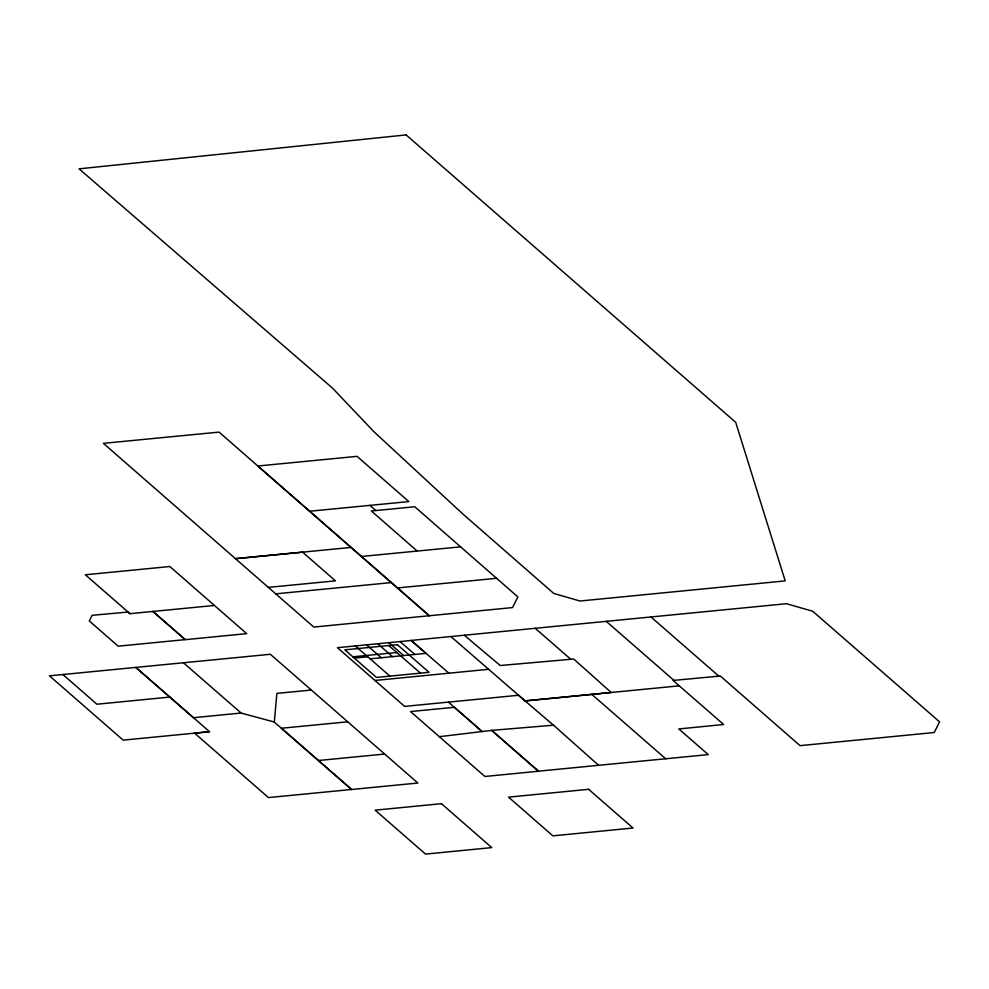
<?xml version="1.0" encoding="UTF-8"?>
<svg xmlns="http://www.w3.org/2000/svg" width="989" height="989" viewBox="0 0 989 989"><rect width="100%" height="100%" fill="white"/><g stroke="black" fill="none" stroke-linecap="round" stroke-linejoin="round"><path stroke-width="1.48" d="M439.301 736.694L482.15 731.551L454.421 707.283L410.559 711.561L484.882 776.476L538.523 771.222L491.768 730.401L482.014 731.514L448.363 702.066M209.532 731.699L194.61 733.17L268.452 797.579L417.865 783.041L270.38 654.285L49.45 675.833L123.192 740.143L209.532 731.699L135.79 667.402L193.448 717.705L241.069 713.044L274.324 722.032L276.883 693.388L311.325 690.038M448.944 673.212L411.078 640.427L450.885 636.545L525.048 700.904L679.27 685.834L723.639 724.504L678.825 728.955L708.248 754.607L538.399 771.185L491.632 730.364L553.543 725.209L598.629 765.313M309.557 511.239L408.828 501.596L357.054 456.349L257.77 466.017L429.238 615.727M417.197 551.058L371.357 510.979L414.75 506.764L517.877 596.911L512.5 607.58L313.797 627.063L103.388 443.344L219.051 432.106L429.374 615.764M351.144 547.424L235.481 558.674L302.585 552.159L335.456 580.852L268.328 587.379M361.393 556.486L460.602 546.843M275.758 593.833L391.36 582.595M214.428 605.466L129.88 613.687L128.001 612.067L92.15 615.294L89.307 620.968L118.186 646.176L185.19 639.623L152.875 611.437M397.417 587.948L496.577 578.293M450.885 636.545L786.465 603.71L812.711 611.251L939.55 721.846L934.246 732.515L800.076 745.644L720.326 676.031L673.076 680.444L679.27 685.834M352.838 656.807L396.725 652.505M354.322 658.093L367.723 656.783M370.133 658.835L426.012 653.358L411.214 640.464L337.422 647.696L404.637 706.393L518.656 695.255M169.824 697.072L96.922 704.217L62.888 674.535M464.323 635.247L500.224 665.523L573.731 659.033L611.165 692.485L525.048 700.904L518.52 695.218M374.93 680.469L488.615 669.293M347.745 721.809L281.432 728.25L351.676 789.506M318.409 760.504L384.672 754.051M525.048 700.904L553.543 725.209M388.702 645.533L420.498 673.126M650.972 616.963L718.867 676.155M606.22 621.339L673.942 680.37M591.793 694.352L665.646 758.748M400.038 641.552L414.836 654.458M388.85 642.652L403.66 655.546M377.674 643.752L392.485 656.647M366.499 644.84L381.309 657.747M355.323 645.941L389.926 676.13M152.998 611.474L185.326 639.66L246.706 633.64L169.836 566.524L85.351 574.77L130.004 613.724M535.234 628.299L570.801 659.317M369.898 505.391L375.832 510.559M274.188 721.995L351.54 789.469M183.398 662.741L241.192 713.081M406.12 134.912L79.071 168.835L332.44 388.059L374.089 431.872L462.642 513.81L553.741 593.425L580.011 601.015L785.204 580.902L735.705 422.34L406.12 134.912M397.355 644.692L344.84 649.835L376.512 677.44L429.028 672.297L397.355 644.692M441.465 803.686L375.19 810.164L425.493 854.088L491.768 847.61L441.465 803.686M588.628 789.309L508.544 797.134L552.888 835.853L633.034 828.016L588.628 789.309"/></g></svg>
